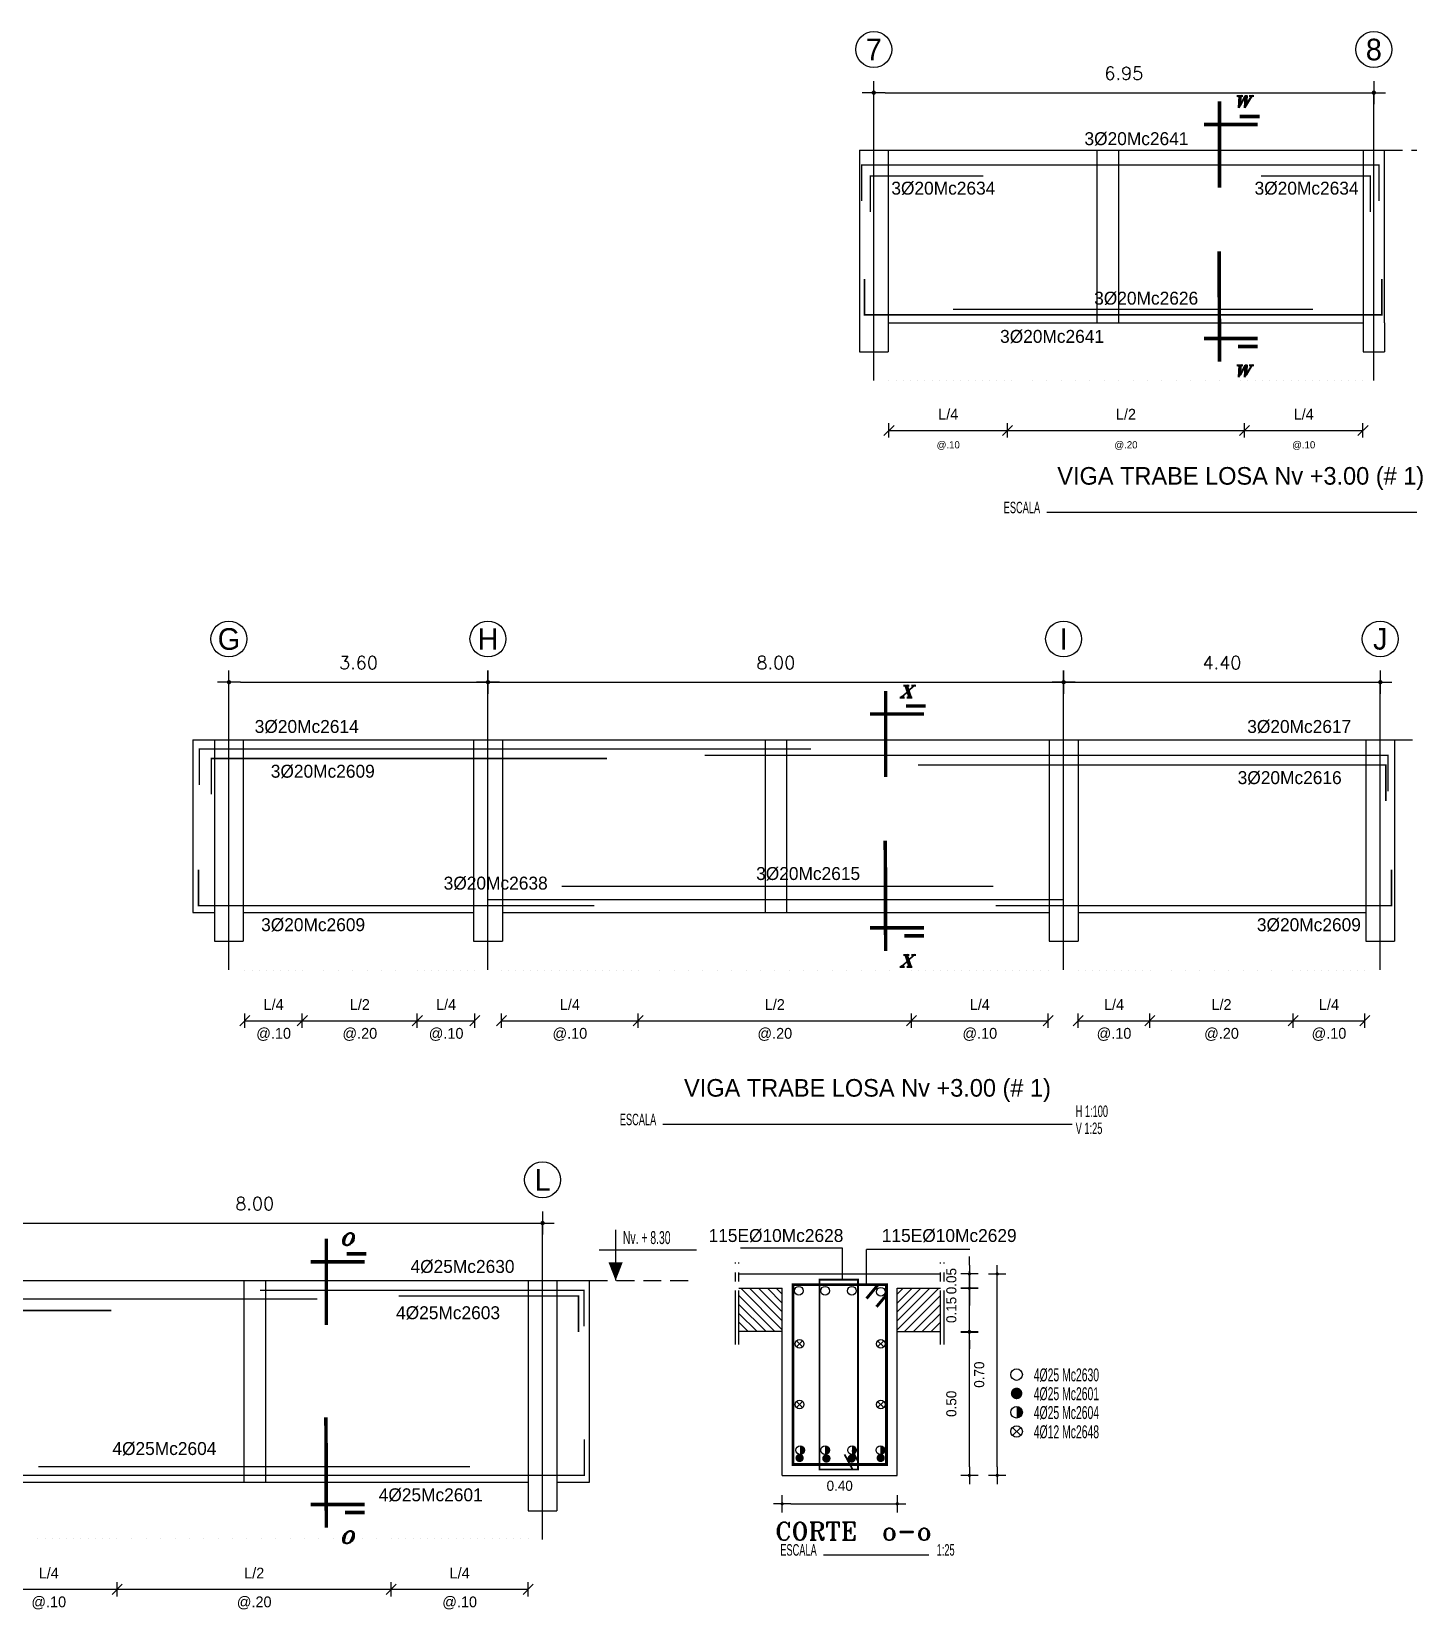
# Model space of a CAD drawing. Extents: x -2 to 140, y 23 to 108.
# Drawn here: x 98.37 to 117.5, y 45.53 to 67.47 of the extents above; entities that cross this region are included whole.
import ezdxf
from ezdxf.enums import TextEntityAlignment as Align

# ---------------------------------------------------------------- set-up
doc = ezdxf.new("R2010")
doc.units = 0
doc.header["$MEASUREMENT"] = 0
doc.linetypes.add('CENTER2', pattern=[1.125, 0.75, -0.125, 0.125, -0.125])
doc.linetypes.add('HIDDEN', pattern=[0.375, 0.25, -0.125])
doc.layers.get('0').update_dxf_attribs({"linetype": 'CONTINUOUS'})
doc.layers.get('DEFPOINTS').update_dxf_attribs({"color": 8, "linetype": 'CONTINUOUS'})
for name, color, linetype in [('ACEROS', 5, 'CONTINUOUS'), ('COLUMNAS', 2, 'CONTINUOUS'), ('EJES', 1, 'CONTINUOUS'), ('ESTRIBOS', 2, 'CONTINUOUS'), ('HIERROS', 5, 'CONTINUOUS'), ('L1', 5, 'CONTINUOUS'), ('LINEAS', 7, 'CONTINUOUS'), ('VIGAS', 7, 'CONTINUOUS')]:
    doc.layers.add(name, color=color, linetype=linetype)
doc.styles.add('ROMANT', font='romant')
doc.styles.add('STANDART', font='TXT.SHX', dxfattribs={"height": 0.18})
doc.dimstyles.new('ESCALA25', dxfattribs={"dimscale": 2, "dimtxt": 0.07, "dimasz": 0.06, "dimexe": 0, "dimexo": 0.06, "dimgap": 0.09, "dimtad": 1, "dimlfac": 0.25, "dimzin": 0, "dimtxsty": 'STANDARD', "dimblk": 'DOT', "dimcen": 0.09, "dimse1": 1, "dimse2": 1, "dimclrd": 1, "dimclre": 1, "dimclrt": 2, "dimazin": 3, "dimtfac": 1, "dimtix": 1, "dimtmove": 0, "dimatfit": 3, "dimtvp": 1.428571, "dimtolj": 1, "dimtzin": 0})
doc.dimstyles.new('STYLE100', dxfattribs={"dimscale": 2, "dimtxt": 0.08, "dimasz": 0.08, "dimexe": 0, "dimexo": 0.06, "dimgap": 0.09, "dimtad": 1, "dimzin": 0, "dimtxsty": 'STANDART', "dimblk": 'DOT', "dimcen": 0.09, "dimse1": 1, "dimse2": 1, "dimclrd": 1, "dimclre": 1, "dimclrt": 2, "dimazin": 3, "dimtfac": 1, "dimtix": 1, "dimtmove": 0, "dimatfit": 3, "dimtvp": 1.25, "dimtolj": 1, "dimtzin": 0})

# ---------------------------------------------------------------- blocks, each defined once
blk = doc.blocks.new('DOT')
at = {"color": 0}
for p, q in [((-1, 0), (1, 0)), ((0, 1), (0, -1))]:
    blk.add_line(p, q, dxfattribs=at)
at = {"color": 2, "linetype": 'BYBLOCK', "const_width": 0.1875}
blk.add_lwpolyline([(0.09375, 0, 1), (-0.09375, 0, 1)], format="xyb", close=True, dxfattribs=at)
blk = doc.blocks.new('*D79')
at = {"color": 1, "linetype": 'BYBLOCK'}
for p, q in [((115.276, -10.491), (115.276, -10.371)), ((115.276, -11.211), (115.276, -10.611)), ((115.276, -11.331), (115.276, -11.451))]:
    blk.add_line(p, q, dxfattribs=at)
at = {"layer": 'DEFPOINTS', "color": 0, "linetype": 'BYBLOCK'}
for p in [(114.274, -10.611), (115.276, -10.611), (114.274, -11.211)]:
    blk.add_point(p, dxfattribs=at)
at = {"color": 1, "linetype": 'BYBLOCK', "xscale": 0.12, "yscale": 0.12, "zscale": 0.12}
for p, rotation in [((115.276, -10.611), 270), ((115.276, -11.211), 90)]:
    blk.add_blockref('DOT', p, dxfattribs=dict(at, rotation=rotation))
at = {"color": 2, "linetype": 'BYBLOCK', "insert": (115.026, -10.911), "char_height": 0.14, "attachment_point": 5, "rotation": 90}
blk.add_mtext('\\A1;0.15', dxfattribs=at)
blk = doc.blocks.new('_DOT')
at = {"color": 0, "linetype": 'BYBLOCK'}
blk.add_line((-0.5, 0), (-1, 0), dxfattribs=at)
at = {"color": 0, "linetype": 'BYBLOCK', "const_width": 0.5}
blk.add_lwpolyline([(-0.25, 0, 1), (0.25, 0, 1)], format="xyb", close=True, dxfattribs=at)
blk = doc.blocks.new('*D80')
at = {"color": 1, "linetype": 'BYBLOCK'}
blk.add_line((115.663, -13.091), (115.663, -10.531), dxfattribs=at)
at = {"layer": 'DEFPOINTS', "color": 0, "linetype": 'BYBLOCK'}
for p in [(114.274, -10.411), (115.663, -10.411), (114.274, -13.211)]:
    blk.add_point(p, dxfattribs=at)
at = {"color": 1, "linetype": 'BYBLOCK', "xscale": 0.12, "yscale": 0.12, "zscale": 0.12}
for p, rotation in [((115.663, -10.411), 90), ((115.663, -13.211), 270)]:
    blk.add_blockref('DOT', p, dxfattribs=dict(at, rotation=rotation))
at = {"color": 2, "linetype": 'BYBLOCK', "insert": (115.413, -11.811), "char_height": 0.14, "attachment_point": 5, "rotation": 90}
blk.add_mtext('\\A1;0.70', dxfattribs=at)
blk = doc.blocks.new('*D78')
at = {"color": 1, "linetype": 'BYBLOCK'}
blk.add_line((115.276, -13.091), (115.276, -11.341), dxfattribs=at)
at = {"layer": 'DEFPOINTS', "color": 0, "linetype": 'BYBLOCK'}
for p in [(114.359, -11.221), (115.276, -11.221), (114.359, -13.211)]:
    blk.add_point(p, dxfattribs=at)
at = {"color": 1, "linetype": 'BYBLOCK', "xscale": 0.12, "yscale": 0.12, "zscale": 0.12}
for p, rotation in [((115.276, -11.221), 90), ((115.276, -13.211), 270)]:
    blk.add_blockref('DOT', p, dxfattribs=dict(at, rotation=rotation))
at = {"color": 2, "linetype": 'BYBLOCK', "insert": (115.026, -12.216), "char_height": 0.14, "attachment_point": 5, "rotation": 90}
blk.add_mtext('\\A1;0.50', dxfattribs=at)
blk = doc.blocks.new('*D81')
at = {"color": 1, "linetype": 'BYBLOCK'}
blk.add_line((112.794, -13.606), (114.154, -13.606), dxfattribs=at)
at = {"layer": 'DEFPOINTS', "color": 0, "linetype": 'BYBLOCK'}
for p in [(112.674, -13.671), (114.274, -13.606), (114.274, -13.671)]:
    blk.add_point(p, dxfattribs=at)
at = {"color": 1, "linetype": 'BYBLOCK', "xscale": 0.12, "yscale": 0.12, "zscale": 0.12, "rotation": 180}
blk.add_blockref('DOT', (112.674, -13.606), dxfattribs=at)
at = {"color": 1, "linetype": 'BYBLOCK', "xscale": 0.12, "yscale": 0.12, "zscale": 0.12}
blk.add_blockref('DOT', (114.274, -13.606), dxfattribs=at)
at = {"color": 2, "linetype": 'BYBLOCK', "insert": (113.474, -13.356), "char_height": 0.14, "attachment_point": 5}
blk.add_mtext('\\A1;0.40', dxfattribs=at)
blk = doc.blocks.new('*X62')
at = {"color": 0}
for p, q in [((24.221, 27.809), (24.797, 28.386)), ((24.221, 27.933), (24.674, 28.386)), ((24.221, 28.057), (24.55, 28.386)), ((24.221, 28.181), (24.426, 28.386)), ((24.221, 28.304), (24.302, 28.386)), ((24.321, 27.786), (24.821, 28.286)), ((24.445, 27.786), (24.821, 28.162)), ((24.568, 27.786), (24.821, 28.038)), ((24.692, 27.786), (24.821, 27.914)), ((24.816, 27.786), (24.821, 27.791))]:
    blk.add_line(p, q, dxfattribs=at)
blk = doc.blocks.new('*D82')
at = {"color": 1, "linetype": 'BYBLOCK'}
for p, q in [((115.276, -10.291), (115.276, -10.171)), ((115.276, -10.611), (115.276, -10.411)), ((115.276, -10.731), (115.276, -10.851))]:
    blk.add_line(p, q, dxfattribs=at)
at = {"layer": 'DEFPOINTS', "color": 0, "linetype": 'BYBLOCK'}
for p in [(115.276, -10.411), (115.276, -10.411), (114.274, -10.611)]:
    blk.add_point(p, dxfattribs=at)
at = {"color": 1, "linetype": 'BYBLOCK', "xscale": 0.12, "yscale": 0.12, "zscale": 0.12}
for p, rotation in [((115.276, -10.411), 270), ((115.276, -10.611), 90)]:
    blk.add_blockref('DOT', p, dxfattribs=dict(at, rotation=rotation))
at = {"color": 2, "linetype": 'BYBLOCK', "insert": (115.026, -10.511), "char_height": 0.14, "attachment_point": 5, "rotation": 90}
blk.add_mtext('\\A1;0.05', dxfattribs=at)
blk = doc.blocks.new('*D168')
at = {"color": 1, "linetype": 'BYBLOCK'}
blk.add_line((97.63, 50.905), (105.31, 50.905), dxfattribs=at)
at = {"layer": 'DEFPOINTS', "color": 0, "linetype": 'BYBLOCK'}
for p in [(97.47, 50.905), (105.47, 50.905), (105.47, 50.905)]:
    blk.add_point(p, dxfattribs=at)
at = {"color": 1, "linetype": 'BYBLOCK', "xscale": 0.16, "yscale": 0.16, "zscale": 0.16, "rotation": 180}
blk.add_blockref('DOT', (97.47, 50.905), dxfattribs=at)
at = {"color": 1, "linetype": 'BYBLOCK', "xscale": 0.16, "yscale": 0.16, "zscale": 0.16}
blk.add_blockref('DOT', (105.47, 50.905), dxfattribs=at)
at = {"color": 2, "linetype": 'BYBLOCK', "insert": (101.47, 51.175), "char_height": 0.18, "attachment_point": 5, "style": 'STANDART'}
blk.add_mtext('\\A1;8.00', dxfattribs=at)
blk = doc.blocks.new('*D189')
at = {"color": 1, "linetype": 'BYBLOCK'}
blk.add_line((110.232, 66.616), (116.862, 66.616), dxfattribs=at)
at = {"layer": 'DEFPOINTS', "color": 0, "linetype": 'BYBLOCK'}
for p in [(110.072, 66.616), (117.022, 66.616), (117.022, 66.616)]:
    blk.add_point(p, dxfattribs=at)
at = {"color": 1, "linetype": 'BYBLOCK', "xscale": 0.16, "yscale": 0.16, "zscale": 0.16, "rotation": 180}
blk.add_blockref('DOT', (110.072, 66.616), dxfattribs=at)
at = {"color": 1, "linetype": 'BYBLOCK', "xscale": 0.16, "yscale": 0.16, "zscale": 0.16}
blk.add_blockref('DOT', (117.022, 66.616), dxfattribs=at)
at = {"color": 2, "linetype": 'BYBLOCK', "insert": (113.547, 66.886), "char_height": 0.18, "attachment_point": 5, "style": 'STANDART'}
blk.add_mtext('\\A1;6.95', dxfattribs=at)
blk = doc.blocks.new('*D190')
at = {"color": 1, "linetype": 'BYBLOCK'}
blk.add_line((101.271, 58.423), (104.551, 58.423), dxfattribs=at)
at = {"layer": 'DEFPOINTS', "color": 0, "linetype": 'BYBLOCK'}
for p in [(101.111, 58.423), (104.711, 58.423), (104.711, 58.423)]:
    blk.add_point(p, dxfattribs=at)
at = {"color": 1, "linetype": 'BYBLOCK', "xscale": 0.16, "yscale": 0.16, "zscale": 0.16, "rotation": 180}
blk.add_blockref('DOT', (101.111, 58.423), dxfattribs=at)
at = {"color": 1, "linetype": 'BYBLOCK', "xscale": 0.16, "yscale": 0.16, "zscale": 0.16}
blk.add_blockref('DOT', (104.711, 58.423), dxfattribs=at)
at = {"color": 2, "linetype": 'BYBLOCK', "insert": (102.911, 58.693), "char_height": 0.18, "attachment_point": 5, "style": 'STANDART'}
blk.add_mtext('\\A1;3.60', dxfattribs=at)
blk = doc.blocks.new('*D191')
at = {"color": 1, "linetype": 'BYBLOCK'}
blk.add_line((104.871, 58.423), (112.551, 58.423), dxfattribs=at)
at = {"layer": 'DEFPOINTS', "color": 0, "linetype": 'BYBLOCK'}
for p in [(104.711, 58.423), (112.711, 58.423), (112.711, 58.423)]:
    blk.add_point(p, dxfattribs=at)
at = {"color": 1, "linetype": 'BYBLOCK', "xscale": 0.16, "yscale": 0.16, "zscale": 0.16, "rotation": 180}
blk.add_blockref('DOT', (104.711, 58.423), dxfattribs=at)
at = {"color": 1, "linetype": 'BYBLOCK', "xscale": 0.16, "yscale": 0.16, "zscale": 0.16}
blk.add_blockref('DOT', (112.711, 58.423), dxfattribs=at)
at = {"color": 2, "linetype": 'BYBLOCK', "insert": (108.711, 58.693), "char_height": 0.18, "attachment_point": 5, "style": 'STANDART'}
blk.add_mtext('\\A1;8.00', dxfattribs=at)
blk = doc.blocks.new('*D192')
at = {"color": 1, "linetype": 'BYBLOCK'}
blk.add_line((112.871, 58.423), (116.951, 58.423), dxfattribs=at)
at = {"layer": 'DEFPOINTS', "color": 0, "linetype": 'BYBLOCK'}
for p in [(112.711, 58.423), (117.111, 58.423), (117.111, 58.423)]:
    blk.add_point(p, dxfattribs=at)
at = {"color": 1, "linetype": 'BYBLOCK', "xscale": 0.16, "yscale": 0.16, "zscale": 0.16, "rotation": 180}
blk.add_blockref('DOT', (112.711, 58.423), dxfattribs=at)
at = {"color": 1, "linetype": 'BYBLOCK', "xscale": 0.16, "yscale": 0.16, "zscale": 0.16}
blk.add_blockref('DOT', (117.111, 58.423), dxfattribs=at)
at = {"color": 2, "linetype": 'BYBLOCK', "insert": (114.911, 58.693), "char_height": 0.18, "attachment_point": 5, "style": 'STANDART'}
blk.add_mtext('\\A1;4.40', dxfattribs=at)

msp = doc.modelspace()

# ---------------------------------------------------------------- linework, layer by layer
for p, q in [((110.213, 61.851), (110.354, 61.992)), ((110.283, 61.822), (110.283, 62.022)), ((110.283, 61.922), (111.93, 61.922)), ((111.859, 61.851), (112.001, 61.992)), ((111.93, 61.822), (111.93, 62.022)), ((111.93, 61.922), (115.224, 61.922)), ((115.153, 61.851), (115.295, 61.992)), ((115.224, 61.822), (115.224, 62.022)), ((115.224, 61.922), (116.871, 61.922)), ((116.8, 61.851), (116.942, 61.992)), ((116.871, 61.822), (116.871, 62.022)), ((101.261, 53.646), (101.403, 53.788)), ((101.332, 53.617), (101.332, 53.817)), ((102.06, 53.646), (102.202, 53.788)), ((102.131, 53.617), (102.131, 53.817)), ((103.659, 53.646), (103.8, 53.788)), ((103.729, 53.617), (103.729, 53.817)), ((104.458, 53.646), (104.599, 53.788)), ((104.528, 53.617), (104.528, 53.817)), ((104.828, 53.646), (104.97, 53.788)), ((104.899, 53.617), (104.899, 53.817)), ((106.727, 53.646), (106.869, 53.788)), ((106.798, 53.617), (106.798, 53.817)), ((110.526, 53.646), (110.667, 53.788)), ((110.597, 53.617), (110.597, 53.817)), ((112.425, 53.646), (112.566, 53.788)), ((112.496, 53.617), (112.496, 53.817)), ((112.842, 53.646), (112.983, 53.788)), ((112.913, 53.617), (112.913, 53.817)), ((113.838, 53.646), (113.979, 53.788)), ((113.909, 53.617), (113.909, 53.817)), ((115.83, 53.646), (115.971, 53.788)), ((115.9, 53.617), (115.9, 53.817)), ((116.826, 53.646), (116.967, 53.788)), ((116.896, 53.617), (116.896, 53.817)), ((101.332, 53.717), (102.131, 53.717)), ((102.131, 53.717), (103.729, 53.717)), ((103.729, 53.717), (104.528, 53.717)), ((104.899, 53.717), (106.798, 53.717)), ((106.798, 53.717), (110.597, 53.717)), ((110.597, 53.717), (112.496, 53.717)), ((112.913, 53.717), (113.909, 53.717)), ((113.909, 53.717), (115.9, 53.717)), ((115.9, 53.717), (116.896, 53.717)), ((99.488, 45.744), (99.629, 45.886)), ((99.558, 45.715), (99.558, 45.915)), ((103.295, 45.744), (103.436, 45.886)), ((103.365, 45.715), (103.365, 45.915)), ((105.198, 45.744), (105.339, 45.886)), ((105.269, 45.715), (105.269, 45.915)), ((97.655, 45.815), (99.558, 45.815)), ((99.558, 45.815), (103.365, 45.815)), ((103.365, 45.815), (105.269, 45.815))]:
    msp.add_line(p, q)
for centre in [(110.072, 67.216), (117.022, 67.216), (101.111, 59.023), (104.711, 59.023), (112.711, 59.023), (117.111, 59.023), (105.47, 51.505)]:
    msp.add_circle(centre, 0.25)
at = {"layer": 'ACEROS', "color": 1, "linetype": 'CENTER2', "const_width": 0.05}
for points in [[(114.877, 66.495), (114.877, 65.296)], [(114.877, 62.878), (114.872, 64.411)], [(110.238, 58.302), (110.238, 57.103)], [(110.238, 54.686), (110.232, 56.218)], [(102.465, 50.688), (102.465, 49.489)], [(102.465, 46.672), (102.459, 48.204)]]:
    msp.add_lwpolyline(points, dxfattribs=at)
at = {"layer": 'ACEROS', "color": 1, "linetype": 'CONTINUOUS', "const_width": 0.05}
for points in [[(115.433, 66.284), (115.159, 66.284)], [(115.409, 66.173), (114.661, 66.173)], [(115.409, 63.2), (114.661, 63.2)], [(115.409, 63.089), (115.135, 63.089)], [(110.77, 57.98), (110.021, 57.98)], [(110.794, 58.092), (110.52, 58.092)], [(110.77, 55.008), (110.021, 55.008)], [(110.77, 54.896), (110.496, 54.896)], [(103.021, 50.478), (102.747, 50.478)], [(102.997, 50.366), (102.249, 50.366)], [(102.997, 46.994), (102.249, 46.994)], [(102.997, 46.882), (102.723, 46.882)]]:
    msp.add_lwpolyline(points, dxfattribs=at)
at = {"layer": 'ACEROS', "const_width": 0.02}
for points in [[(109.905, 65.11), (109.905, 65.61), (117.095, 65.61), (117.095, 65.11)], [(111.596, 65.458), (110.026, 65.458), (110.026, 64.958)], [(115.452, 65.458), (116.972, 65.458), (116.972, 64.958)], [(109.943, 64.028), (109.943, 63.528), (117.133, 63.528), (117.133, 64.028)], [(111.174, 63.604), (116.174, 63.604)], [(109.201, 57.495), (100.701, 57.495), (100.701, 56.995)], [(106.366, 57.362), (100.866, 57.362), (100.866, 56.862)], [(107.72, 57.406), (117.22, 57.406), (117.22, 56.906)], [(110.689, 57.273), (117.189, 57.273), (117.189, 56.773)], [(106.188, 55.317), (100.688, 55.317), (100.688, 55.817)], [(111.767, 55.317), (117.267, 55.317), (117.267, 55.817)], [(105.733, 55.584), (111.733, 55.584)], [(104.715, 55.399), (112.715, 55.399)], [(93.34, 49.85), (102.34, 49.85)], [(101.544, 49.971), (106.044, 49.971), (106.044, 49.471)], [(103.469, 49.891), (105.969, 49.891), (105.969, 49.391)], [(95.478, 49.69), (99.478, 49.69)], [(96.55, 47.4), (106.05, 47.4), (106.05, 47.9)], [(98.461, 47.52), (104.461, 47.52)]]:
    msp.add_lwpolyline(points, dxfattribs=at)
at = {"layer": 'ACEROS', "color": 5, "linetype": 'CONTINUOUS', "const_width": 0.04}
msp.add_lwpolyline([(108.949, 47.548), (108.949, 50.048), (110.249, 50.048), (110.249, 47.548)], close=True, dxfattribs=at)
at = {"layer": 'COLUMNAS', "color": 1, "linetype": 'CONTINUOUS'}
msp.add_solid([(106.386, 50.358), (106.583, 50.358), (106.485, 50.105)], dxfattribs=at)
at = {"layer": 'DEFPOINTS', "color": 0, "linetype": 'BYBLOCK'}
msp.add_point((110.187, 47.398), dxfattribs=at)
at = {"layer": 'EJES'}
for p, q in [((110.072, 62.616), (110.072, 66.616)), ((117.022, 62.616), (117.022, 66.616)), ((101.111, 54.423), (101.111, 58.423)), ((104.711, 54.423), (104.711, 58.423)), ((112.711, 54.423), (112.711, 58.423)), ((117.111, 54.423), (117.111, 58.423)), ((105.47, 46.505), (105.47, 50.905))]:
    msp.add_line(p, q, dxfattribs=at)
at = {"layer": 'EJES', "color": 7, "linetype": 'HIDDEN'}
for p, q in [((117.172, 65.816), (118.622, 65.816)), ((117.311, 57.623), (118.761, 57.623)), ((106.12, 50.105), (107.57, 50.105))]:
    msp.add_line(p, q, dxfattribs=at)
at = {"layer": 'EJES', "color": 7, "linetype": 'CONTINUOUS'}
for p, q in [((112.477, 60.785), (118.018, 60.785)), ((107.142, 52.279), (112.831, 52.279)), ((109.372, 46.296), (110.839, 46.296))]:
    msp.add_line(p, q, dxfattribs=at)
at = {"layer": 'EJES', "color": 3, "linetype": 'CONTINUOUS', "const_width": 0.025}
for points in [[(109.779, 47.479), (109.666, 47.689)], [(109.853, 47.594), (109.772, 47.746)]]:
    msp.add_lwpolyline(points, dxfattribs=at)
at = {"layer": 'ESTRIBOS'}
for p, q in [((110.283, 62.622), (110.283, 62.622)), ((110.383, 62.622), (110.383, 62.622)), ((110.483, 62.622), (110.483, 62.622)), ((110.583, 62.622), (110.583, 62.622)), ((110.683, 62.622), (110.683, 62.622)), ((110.783, 62.622), (110.783, 62.622)), ((110.883, 62.622), (110.883, 62.622)), ((110.983, 62.622), (110.983, 62.622)), ((111.083, 62.622), (111.083, 62.622)), ((111.183, 62.622), (111.183, 62.622)), ((111.283, 62.622), (111.283, 62.622)), ((111.383, 62.622), (111.383, 62.622)), ((111.483, 62.622), (111.483, 62.622)), ((111.583, 62.622), (111.583, 62.622)), ((111.683, 62.622), (111.683, 62.622)), ((111.783, 62.622), (111.783, 62.622)), ((111.883, 62.622), (111.883, 62.622)), ((111.983, 62.622), (111.983, 62.622)), ((112.277, 62.622), (112.277, 62.622)), ((112.477, 62.622), (112.477, 62.622)), ((112.677, 62.622), (112.677, 62.622)), ((112.877, 62.622), (112.877, 62.622)), ((113.077, 62.622), (113.077, 62.622)), ((113.277, 62.622), (113.277, 62.622)), ((113.477, 62.622), (113.477, 62.622)), ((113.677, 62.622), (113.677, 62.622)), ((113.877, 62.622), (113.877, 62.622)), ((114.077, 62.622), (114.077, 62.622)), ((114.277, 62.622), (114.277, 62.622)), ((114.477, 62.622), (114.477, 62.622)), ((114.677, 62.622), (114.677, 62.622)), ((114.877, 62.622), (114.877, 62.622)), ((115.171, 62.622), (115.171, 62.622)), ((115.271, 62.622), (115.271, 62.622)), ((115.371, 62.622), (115.371, 62.622)), ((115.471, 62.622), (115.471, 62.622)), ((115.571, 62.622), (115.571, 62.622)), ((115.671, 62.622), (115.671, 62.622)), ((115.771, 62.622), (115.771, 62.622)), ((115.871, 62.622), (115.871, 62.622)), ((115.971, 62.622), (115.971, 62.622)), ((116.071, 62.622), (116.071, 62.622)), ((116.171, 62.622), (116.171, 62.622)), ((116.271, 62.622), (116.271, 62.622)), ((116.371, 62.622), (116.371, 62.622)), ((116.471, 62.622), (116.471, 62.622)), ((116.571, 62.622), (116.571, 62.622)), ((116.671, 62.622), (116.671, 62.622)), ((116.771, 62.622), (116.771, 62.622)), ((116.871, 62.622), (116.871, 62.622)), ((101.332, 54.417), (101.332, 54.417)), ((101.432, 54.417), (101.432, 54.417)), ((101.532, 54.417), (101.532, 54.417)), ((101.632, 54.417), (101.632, 54.417)), ((101.732, 54.417), (101.732, 54.417)), ((101.832, 54.417), (101.832, 54.417)), ((101.932, 54.417), (101.932, 54.417)), ((102.032, 54.417), (102.032, 54.417)), ((102.132, 54.417), (102.132, 54.417)), ((102.43, 54.417), (102.43, 54.417)), ((102.63, 54.417), (102.63, 54.417)), ((102.83, 54.417), (102.83, 54.417)), ((103.03, 54.417), (103.03, 54.417)), ((103.23, 54.417), (103.23, 54.417)), ((103.43, 54.417), (103.43, 54.417)), ((103.728, 54.417), (103.728, 54.417)), ((103.828, 54.417), (103.828, 54.417)), ((103.928, 54.417), (103.928, 54.417)), ((104.028, 54.417), (104.028, 54.417)), ((104.128, 54.417), (104.128, 54.417)), ((104.228, 54.417), (104.228, 54.417)), ((104.328, 54.417), (104.328, 54.417)), ((104.428, 54.417), (104.428, 54.417)), ((104.528, 54.417), (104.528, 54.417)), ((104.899, 54.417), (104.899, 54.417)), ((104.999, 54.417), (104.999, 54.417)), ((105.099, 54.417), (105.099, 54.417)), ((105.199, 54.417), (105.199, 54.417)), ((105.299, 54.417), (105.299, 54.417)), ((105.399, 54.417), (105.399, 54.417)), ((105.499, 54.417), (105.499, 54.417)), ((105.599, 54.417), (105.599, 54.417)), ((105.699, 54.417), (105.699, 54.417)), ((105.799, 54.417), (105.799, 54.417)), ((105.899, 54.417), (105.899, 54.417)), ((105.999, 54.417), (105.999, 54.417)), ((106.099, 54.417), (106.099, 54.417)), ((106.199, 54.417), (106.199, 54.417)), ((106.299, 54.417), (106.299, 54.417)), ((106.399, 54.417), (106.399, 54.417)), ((106.499, 54.417), (106.499, 54.417)), ((106.599, 54.417), (106.599, 54.417)), ((106.699, 54.417), (106.699, 54.417)), ((106.799, 54.417), (106.799, 54.417)), ((107.097, 54.417), (107.097, 54.417)), ((107.297, 54.417), (107.297, 54.417)), ((107.497, 54.417), (107.497, 54.417)), ((107.697, 54.417), (107.697, 54.417)), ((107.897, 54.417), (107.897, 54.417)), ((108.097, 54.417), (108.097, 54.417)), ((108.297, 54.417), (108.297, 54.417)), ((108.497, 54.417), (108.497, 54.417)), ((108.697, 54.417), (108.697, 54.417)), ((108.897, 54.417), (108.897, 54.417)), ((109.097, 54.417), (109.097, 54.417)), ((109.297, 54.417), (109.297, 54.417)), ((109.497, 54.417), (109.497, 54.417)), ((109.697, 54.417), (109.697, 54.417)), ((109.897, 54.417), (109.897, 54.417)), ((110.097, 54.417), (110.097, 54.417)), ((110.297, 54.417), (110.297, 54.417)), ((110.596, 54.417), (110.596, 54.417)), ((110.696, 54.417), (110.696, 54.417)), ((110.796, 54.417), (110.796, 54.417)), ((110.896, 54.417), (110.896, 54.417)), ((110.996, 54.417), (110.996, 54.417)), ((111.096, 54.417), (111.096, 54.417)), ((111.196, 54.417), (111.196, 54.417)), ((111.296, 54.417), (111.296, 54.417)), ((111.396, 54.417), (111.396, 54.417)), ((111.496, 54.417), (111.496, 54.417)), ((111.596, 54.417), (111.596, 54.417)), ((111.696, 54.417), (111.696, 54.417)), ((111.796, 54.417), (111.796, 54.417)), ((111.896, 54.417), (111.896, 54.417)), ((111.996, 54.417), (111.996, 54.417)), ((112.096, 54.417), (112.096, 54.417)), ((112.196, 54.417), (112.196, 54.417)), ((112.296, 54.417), (112.296, 54.417)), ((112.396, 54.417), (112.396, 54.417)), ((112.496, 54.417), (112.496, 54.417)), ((112.913, 54.417), (112.913, 54.417)), ((113.013, 54.417), (113.013, 54.417)), ((113.113, 54.417), (113.113, 54.417)), ((113.213, 54.417), (113.213, 54.417)), ((113.313, 54.417), (113.313, 54.417)), ((113.413, 54.417), (113.413, 54.417)), ((113.513, 54.417), (113.513, 54.417)), ((113.613, 54.417), (113.613, 54.417)), ((113.713, 54.417), (113.713, 54.417)), ((113.813, 54.417), (113.813, 54.417)), ((113.913, 54.417), (113.913, 54.417)), ((114.205, 54.417), (114.205, 54.417)), ((114.405, 54.417), (114.405, 54.417)), ((114.605, 54.417), (114.605, 54.417)), ((114.805, 54.417), (114.805, 54.417)), ((115.005, 54.417), (115.005, 54.417)), ((115.205, 54.417), (115.205, 54.417)), ((115.405, 54.417), (115.405, 54.417)), ((115.605, 54.417), (115.605, 54.417)), ((115.896, 54.417), (115.896, 54.417)), ((115.996, 54.417), (115.996, 54.417)), ((116.096, 54.417), (116.096, 54.417)), ((116.196, 54.417), (116.196, 54.417)), ((116.296, 54.417), (116.296, 54.417)), ((116.396, 54.417), (116.396, 54.417)), ((116.496, 54.417), (116.496, 54.417)), ((116.596, 54.417), (116.596, 54.417)), ((116.696, 54.417), (116.696, 54.417)), ((116.796, 54.417), (116.796, 54.417)), ((116.896, 54.417), (116.896, 54.417)), ((98.455, 46.515), (98.455, 46.515)), ((98.555, 46.515), (98.555, 46.515)), ((98.655, 46.515), (98.655, 46.515)), ((98.755, 46.515), (98.755, 46.515)), ((98.855, 46.515), (98.855, 46.515)), ((98.955, 46.515), (98.955, 46.515)), ((99.055, 46.515), (99.055, 46.515)), ((99.155, 46.515), (99.155, 46.515)), ((99.255, 46.515), (99.255, 46.515)), ((99.355, 46.515), (99.355, 46.515)), ((99.455, 46.515), (99.455, 46.515)), ((99.555, 46.515), (99.555, 46.515)), ((99.762, 46.515), (99.762, 46.515)), ((99.962, 46.515), (99.962, 46.515)), ((100.162, 46.515), (100.162, 46.515)), ((100.362, 46.515), (100.362, 46.515)), ((100.562, 46.515), (100.562, 46.515)), ((100.762, 46.515), (100.762, 46.515)), ((100.962, 46.515), (100.962, 46.515)), ((101.162, 46.515), (101.162, 46.515)), ((101.362, 46.515), (101.362, 46.515)), ((101.562, 46.515), (101.562, 46.515)), ((101.762, 46.515), (101.762, 46.515)), ((101.962, 46.515), (101.962, 46.515)), ((102.162, 46.515), (102.162, 46.515)), ((102.362, 46.515), (102.362, 46.515)), ((102.562, 46.515), (102.562, 46.515)), ((102.762, 46.515), (102.762, 46.515)), ((102.962, 46.515), (102.962, 46.515)), ((103.162, 46.515), (103.162, 46.515)), ((103.369, 46.515), (103.369, 46.515)), ((103.469, 46.515), (103.469, 46.515)), ((103.569, 46.515), (103.569, 46.515)), ((103.669, 46.515), (103.669, 46.515)), ((103.769, 46.515), (103.769, 46.515)), ((103.869, 46.515), (103.869, 46.515)), ((103.969, 46.515), (103.969, 46.515)), ((104.069, 46.515), (104.069, 46.515)), ((104.169, 46.515), (104.169, 46.515)), ((104.269, 46.515), (104.269, 46.515)), ((104.369, 46.515), (104.369, 46.515)), ((104.469, 46.515), (104.469, 46.515)), ((104.569, 46.515), (104.569, 46.515)), ((104.669, 46.515), (104.669, 46.515)), ((104.769, 46.515), (104.769, 46.515)), ((104.869, 46.515), (104.869, 46.515)), ((104.969, 46.515), (104.969, 46.515)), ((105.069, 46.515), (105.069, 46.515)), ((105.169, 46.515), (105.169, 46.515)), ((105.269, 46.515), (105.269, 46.515))]:
    msp.add_line(p, q, dxfattribs=at)
at = {"layer": 'L1', "color": 7, "linetype": 'CONTINUOUS'}
for p, q in [((106.485, 50.811), (106.485, 50.105)), ((106.258, 50.531), (107.608, 50.531))]:
    msp.add_line(p, q, dxfattribs=at)
at = {"layer": 'L1', "color": 2, "linetype": 'CONTINUOUS'}
for points, const_width in [([(112.017, 48.537, 1), (112.097, 48.537, 1)], 0.08), ([(109.013, 47.64, 1), (109.07, 47.64, 1)], 0.0576), ([(109.385, 47.633, 1), (109.443, 47.633, 1)], 0.0576), ([(109.737, 47.633, 1), (109.794, 47.633, 1)], 0.0576), ([(110.14, 47.64, 1), (110.197, 47.64, 1)], 0.0576)]:
    msp.add_lwpolyline(points, format="xyb", close=True, dxfattribs=dict(at, const_width=const_width))
for points, const_width in [([(112.057, 48.235, 0.414214), (112.097, 48.275, 0.414214), (112.057, 48.315, 1)], 0.08), ([(109.049, 47.721, 0.414214), (109.078, 47.75, 0.414214), (109.049, 47.779, 1)], 0.0576), ([(109.395, 47.721, 0.414214), (109.423, 47.75, 0.414214), (109.395, 47.779, 1)], 0.0576), ([(109.77, 47.721, 0.414214), (109.799, 47.75, 0.414214), (109.77, 47.779, 1)], 0.0576), ([(110.164, 47.721, 0.414214), (110.193, 47.75, 0.414214), (110.164, 47.779, 1)], 0.0576)]:
    msp.add_lwpolyline(points, format="xyb", dxfattribs=dict(at, const_width=const_width))
at = {"layer": 'L1', "color": 7, "linetype": 'CONTINUOUS'}
for centre in [(109.032, 49.965), (109.395, 49.965), (109.769, 49.965), (110.169, 49.951), (109.042, 49.227), (110.169, 49.227), (109.042, 48.382), (110.169, 48.382), (109.049, 47.75), (109.395, 47.75), (109.77, 47.75), (110.164, 47.75)]:
    msp.add_circle(centre, 0.06, dxfattribs=at)
at = {"layer": 'L1', "color": 8, "linetype": 'CONTINUOUS'}
for centre in [(112.057, 48.799), (112.057, 48.275), (112.057, 48.007)]:
    msp.add_circle(centre, 0.08, dxfattribs=at)
at = {"layer": 'LINEAS'}
for p, q in [((109.639, 50.557), (108.22, 50.557)), ((109.639, 50.119), (109.639, 50.557)), ((111.406, 50.536), (109.971, 50.536)), ((109.971, 50.048), (109.971, 50.536)), ((108.199, 50.198), (110.999, 50.198)), ((108.199, 49.998), (108.799, 49.998)), ((108.799, 49.398), (108.799, 49.998)), ((110.399, 49.398), (110.399, 49.998)), ((110.399, 49.998), (110.999, 49.998)), ((108.799, 49.398), (108.199, 49.398)), ((110.399, 49.398), (110.999, 49.398)), ((108.999, 49.185), (109.084, 49.27)), ((109.084, 49.185), (108.999, 49.27)), ((110.211, 49.185), (110.126, 49.27)), ((110.126, 49.185), (110.211, 49.27)), ((108.999, 48.34), (109.084, 48.425)), ((109.084, 48.34), (108.999, 48.425)), ((110.211, 48.34), (110.126, 48.425)), ((110.126, 48.34), (110.211, 48.425)), ((112.001, 48.064), (112.114, 47.951)), ((112.114, 48.064), (112.001, 47.951)), ((108.799, 47.398), (110.399, 47.398))]:
    msp.add_line(p, q, dxfattribs=at)
at = {"layer": 'LINEAS', "color": 7, "linetype": 'CENTER2'}
for points in [[(108.149, 49.218), (108.149, 50.359)], [(108.199, 49.218), (108.199, 50.359)], [(110.999, 49.218), (110.999, 50.359)], [(111.049, 49.218), (111.049, 50.359)]]:
    msp.add_lwpolyline(points, dxfattribs=at)
at = {"layer": 'LINEAS', "color": 3, "const_width": 0.025}
msp.add_lwpolyline([(109.317, 47.479), (109.317, 50.119), (109.853, 50.119), (109.853, 47.479)], close=True, dxfattribs=at)
at = {"layer": 'LINEAS', "color": 5, "const_width": 0.04}
for points in [[(110.132, 50.048), (109.972, 49.856)], [(110.249, 49.907), (110.111, 49.741)]]:
    msp.add_lwpolyline(points, dxfattribs=at)
at = {"layer": 'LINEAS', "color": 7, "linetype": 'CONTINUOUS'}
for points in [[(108.799, 47.398), (108.799, 49.398)], [(110.399, 47.398), (110.399, 49.398)]]:
    msp.add_lwpolyline(points, dxfattribs=at)
at = {"layer": 'VIGAS'}
for p, q in [((109.872, 65.816), (109.872, 63.016)), ((109.872, 65.816), (110.272, 65.816)), ((110.272, 65.816), (110.272, 63.016)), ((110.272, 65.816), (113.172, 65.816)), ((113.172, 65.816), (113.172, 63.416)), ((113.172, 65.816), (113.472, 65.816)), ((113.472, 65.816), (113.472, 63.416)), ((113.472, 65.816), (116.872, 65.816)), ((116.872, 65.816), (116.872, 63.016)), ((116.872, 65.816), (117.172, 65.816)), ((117.172, 63.416), (117.172, 65.816)), ((110.272, 63.416), (113.172, 63.416)), ((113.172, 63.416), (113.472, 63.416)), ((113.472, 63.416), (116.872, 63.416)), ((117.172, 63.416), (117.172, 63.016)), ((109.872, 63.016), (110.272, 63.016)), ((116.872, 63.016), (117.172, 63.016)), ((100.611, 57.623), (101.311, 57.623)), ((100.611, 57.623), (100.611, 55.223)), ((100.911, 57.623), (100.911, 54.823)), ((101.311, 57.623), (101.311, 54.823)), ((101.311, 57.623), (104.511, 57.623)), ((104.511, 57.623), (104.511, 54.823)), ((104.511, 57.623), (104.911, 57.623)), ((104.911, 57.623), (108.561, 57.623)), ((104.911, 57.623), (104.911, 54.823)), ((108.561, 57.623), (108.561, 55.223)), ((108.561, 57.623), (108.861, 57.623)), ((108.861, 57.623), (108.861, 55.223)), ((108.861, 57.623), (112.511, 57.623)), ((112.511, 57.623), (112.511, 54.823)), ((112.511, 57.623), (112.911, 57.623)), ((112.911, 57.623), (116.911, 57.623)), ((112.911, 57.623), (112.911, 54.823)), ((116.911, 57.623), (116.911, 54.823)), ((116.911, 57.623), (117.311, 57.623)), ((117.311, 57.623), (117.311, 54.823)), ((100.611, 55.223), (100.911, 55.223)), ((101.311, 55.223), (104.511, 55.223)), ((104.911, 55.223), (108.561, 55.223)), ((108.561, 55.223), (108.861, 55.223)), ((108.861, 55.223), (112.511, 55.223)), ((112.911, 55.223), (116.911, 55.223)), ((100.911, 54.823), (101.311, 54.823)), ((104.511, 54.823), (104.911, 54.823)), ((112.511, 54.823), (112.911, 54.823)), ((116.911, 54.823), (117.311, 54.823)), ((97.67, 50.105), (101.32, 50.105)), ((101.32, 50.105), (101.32, 47.305)), ((101.32, 50.105), (101.62, 50.105)), ((101.62, 50.105), (101.62, 47.305)), ((101.62, 50.105), (105.27, 50.105)), ((105.27, 50.105), (105.27, 46.905)), ((105.27, 50.105), (105.67, 50.105)), ((105.67, 50.105), (105.67, 46.905)), ((105.67, 50.105), (106.12, 50.105)), ((106.12, 47.305), (106.12, 50.105)), ((97.67, 47.305), (101.32, 47.305)), ((101.32, 47.305), (101.62, 47.305)), ((101.62, 47.305), (105.27, 47.305)), ((105.67, 47.305), (106.12, 47.305)), ((105.27, 46.905), (105.67, 46.905))]:
    msp.add_line(p, q, dxfattribs=at)

# ---------------------------------------------------------------- block references
at = {"layer": 'LINEAS', "xscale": -1}
msp.add_blockref('*X62', (133.02, 21.612), dxfattribs=at)
at = {"layer": 'LINEAS'}
msp.add_blockref('*X62', (86.178, 21.612), dxfattribs=at)

# ---------------------------------------------------------------- texts
for s, height, p in [('7', 0.3, (110.072, 67.216)), ('8', 0.3, (117.022, 67.216)), ('VIGA TRABE LOSA Nv +3.00 (# 1)', 0.24456, (115.172, 61.26)), ('G', 0.3, (101.111, 59.023)), ('H', 0.3, (104.711, 59.023)), ('I', 0.3, (112.711, 59.023)), ('J', 0.3, (117.111, 59.023)), ('VIGA TRABE LOSA Nv +3.00 (# 1)', 0.24456, (109.985, 52.754)), ('L', 0.3, (105.47, 51.505))]:
    msp.add_text(s, height=height).set_placement(p, align=Align.MIDDLE)
for s, height, p in [('3%%c20Mc2641', 0.18, (113.723, 65.887)), ('3%%c20Mc2634', 0.18, (111.039, 65.199)), ('3%%c20Mc2634', 0.18, (116.087, 65.199)), ('3%%c20Mc2626', 0.18, (113.858, 63.67)), ('3%%c20Mc2641', 0.18, (112.55, 63.139)), ('L/4', 0.15, (111.107, 62.072)), ('L/2', 0.15, (113.577, 62.072)), ('L/4', 0.15, (116.047, 62.072)), ('@.10', 0.1, (111.107, 61.672)), ('@.20', 0.1, (113.577, 61.672)), ('@.10', 0.1, (116.047, 61.672)), ('3%%c20Mc2614', 0.18, (102.192, 57.717)), ('3%%c20Mc2617', 0.18, (115.985, 57.717)), ('3%%c20Mc2609', 0.18, (102.415, 57.095)), ('3%%c20Mc2616', 0.18, (115.852, 57.006)), ('3%%c20Mc2638', 0.18, (104.818, 55.54)), ('3%%c20Mc2615', 0.18, (109.16, 55.673)), ('3%%c20Mc2609', 0.18, (102.281, 54.962)), ('3%%c20Mc2609', 0.18, (116.119, 54.962)), ('L/4', 0.15, (101.732, 53.867)), ('L/2', 0.15, (102.93, 53.867)), ('L/4', 0.15, (104.129, 53.867)), ('L/4', 0.15, (105.849, 53.867)), ('L/2', 0.15, (108.697, 53.867)), ('L/4', 0.15, (111.546, 53.867)), ('L/4', 0.15, (113.411, 53.867)), ('L/2', 0.15, (114.905, 53.867)), ('L/4', 0.15, (116.398, 53.867)), ('@.10', 0.15, (101.732, 53.467)), ('@.20', 0.15, (102.93, 53.467)), ('@.10', 0.15, (104.129, 53.467)), ('@.10', 0.15, (105.849, 53.467)), ('@.20', 0.15, (108.697, 53.467)), ('@.10', 0.15, (111.546, 53.467)), ('@.10', 0.15, (113.411, 53.467)), ('@.20', 0.15, (114.905, 53.467)), ('@.10', 0.15, (116.398, 53.467)), ('115E%%c10Mc2628', 0.18, (108.713, 50.642)), ('115E%%c10Mc2629', 0.18, (111.121, 50.642)), ('4%%c25Mc2630', 0.18, (104.357, 50.212)), ('4%%c25Mc2603', 0.18, (104.156, 49.569)), ('4%%c25Mc2604', 0.18, (100.214, 47.681)), ('4%%c25Mc2601', 0.18, (103.915, 47.038)), ('L/4', 0.15, (98.607, 45.965)), ('L/2', 0.15, (101.462, 45.965)), ('L/4', 0.15, (104.317, 45.965)), ('@.10', 0.15, (98.607, 45.565)), ('@.20', 0.15, (101.462, 45.565)), ('@.10', 0.15, (104.317, 45.565))]:
    msp.add_text(s, height=height).set_placement(p, align=Align.CENTER)
at = {"width": 0.6}
for s, p in [('4%%c25 Mc2630', (112.296, 48.705)), ('4%%c25 Mc2601', (112.296, 48.443)), ('4%%c25 Mc2604', (112.296, 48.181)), ('4%%c12 Mc2648', (112.296, 47.914))]:
    msp.add_text(s, height=0.18, dxfattribs=at).set_placement(p)
at = {"layer": 'HIERROS', "color": 6, "style": 'ROMANT', "oblique": 17}
for s, p in [('w', (115.055, 66.405)), ('w', (115.055, 62.661)), ('x', (110.415, 58.212)), ('x', (110.415, 54.468)), ('o', (102.642, 50.598)), ('o', (102.642, 46.454))]:
    msp.add_text(s, height=0.25, dxfattribs=at).set_placement(p)
at = {"layer": 'HIERROS', "color": 2, "width": 0.6}
for s, height, p in [('ESCALA', 0.16, (111.878, 60.771)), ('ESCALA', 0.16, (106.543, 52.265)), ('H 1:100', 0.16, (112.878, 52.379)), ('V 1:25', 0.16, (112.878, 52.142)), ('Nv. + 8.30', 0.18, (106.586, 50.613)), ('ESCALA', 0.16, (108.773, 46.282)), ('1:25', 0.16, (110.946, 46.282))]:
    msp.add_text(s, height=height, dxfattribs=at).set_placement(p)
at = {"layer": 'HIERROS', "color": 6, "style": 'ROMANT'}
msp.add_text('CORTE  o-o', height=0.25, dxfattribs=at).set_placement((108.704, 46.497))

# ---------------------------------------------------------------- dimensions: what is measured, and where the dimension line sits
for base, p1, p2, picture, middle in [((117.022, 66.616), (110.072, 66.616), (117.022, 66.616), '*D189', (113.547, 66.886)), ((104.711, 58.423), (101.111, 58.423), (104.711, 58.423), '*D190', (102.911, 58.693)), ((112.711, 58.423), (104.711, 58.423), (112.711, 58.423), '*D191', (108.711, 58.693)), ((117.111, 58.423), (112.711, 58.423), (117.111, 58.423), '*D192', (114.911, 58.693)), ((105.47, 50.905), (97.47, 50.905), (105.47, 50.905), '*D168', (101.47, 51.175))]:
    dim = msp.add_linear_dim(base=base, p1=p1, p2=p2, dimstyle='STYLE100')
    dim.commit()
    dim.dimension.update_dxf_attribs({"geometry": picture, "text_midpoint": middle})
at = {"layer": 'LINEAS'}
for base, p1, p2, picture, middle in [((111.401, 50.198), (110.399, 49.998), (111.401, 50.198), '*D82', (111.151, 50.098)), ((111.789, 50.198), (110.399, 47.398), (110.399, 50.198), '*D80', (111.539, 48.798)), ((111.401, 49.998), (110.399, 49.398), (110.399, 49.998), '*D79', (111.151, 49.698)), ((111.401, 49.387), (110.484, 47.398), (110.484, 49.387), '*D78', (111.151, 48.393))]:
    dim = msp.add_linear_dim(base=base, p1=p1, p2=p2, angle=90, dimstyle='ESCALA25', dxfattribs=at)
    dim.commit()
    dim.dimension.update_dxf_attribs({"geometry": picture, "text_midpoint": middle, "insert": (-3.875, 60.609)})
dim = msp.add_linear_dim(base=(110.399, 47.002), p1=(108.799, 46.938), p2=(110.399, 46.938), dimstyle='ESCALA25', dxfattribs=at)
dim.commit()
dim.dimension.update_dxf_attribs({"geometry": '*D81', "text_midpoint": (109.599, 47.252), "insert": (-3.875, 60.609)})

doc.saveas('drawing.dxf')
